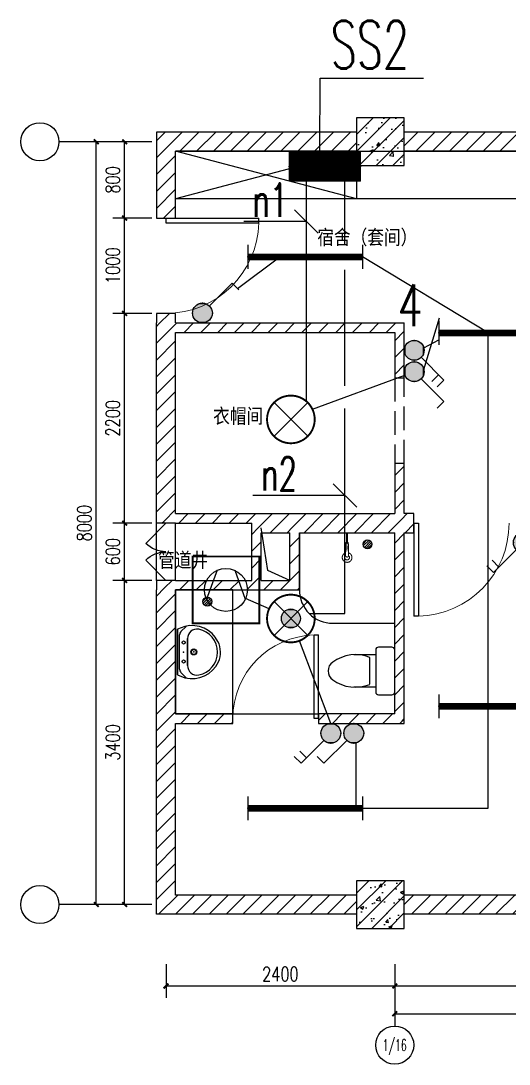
# Model space of a CAD drawing. Extents: x 1725663 to 4653551, y -550461 to 248782.
# Drawn here: x 2070816 to 2075939, y -77511 to -66569 of the extents above; entities that cross this region are included whole.
import ezdxf
from ezdxf.enums import TextEntityAlignment as Align

# ---------------------------------------------------------------- set-up
doc = ezdxf.new("R2010")
doc.units = 0
doc.header["$LTSCALE"] = 1000
doc.linetypes.add('CENTER', pattern=[2, 1.25, -0.25, 0.25, -0.25])
doc.linetypes.add('DASH', pattern=[0.35, 0.25, -0.1])
for name, color, linetype in [('0-底图', 7, 'Continuous'), ('A-Fixt', 81, 'Continuous'), ('A-WALL-MSNW', 2, 'Continuous'), ('A-WALL-PATT', 252, 'Continuous'), ('AXIS', 3, 'Continuous'), ('AXIS_TEXT', 7, 'Continuous'), ('CLAYER', 7, 'Continuous'), ('COLUMN', 255, 'Continuous'), ('DIM-照明', 3, 'Continuous'), ('DIM-箱柜', 7, 'Continuous'), ('DOOR_FIRE', 4, 'Continuous'), ('EQUIP-动力', 3, 'Continuous'), ('EQUIP-照明', 3, 'Continuous'), ('EQUIP-箱柜', 3, 'Continuous'), ('EQUIP_地漏', 7, 'Continuous'), ('PUB_DIM', 3, 'Continuous'), ('PUB_HATCH', 8, 'Continuous'), ('PUB_TEXT', 7, 'Continuous'), ('TEL_TEXT', 7, 'Continuous'), ('WALL', 2, 'Continuous'), ('WINDOW', 4, 'Continuous'), ('WIRE-照明', 6, 'Continuous'), ('洁具', 213, 'Continuous')]:
    doc.layers.add(name, color=color, linetype=linetype)
doc.layers.add('A-FLOR-TPTN', color=111, linetype='CENTER', lineweight=0)
doc.styles.add('_TCH_AXIS', font='COMPLEX', dxfattribs={"bigfont": 'GBCBIG'})
doc.styles.add('_TCH_DIM', font='SIMPLEX', dxfattribs={"width": 0.8, "height": 5, "bigfont": 'HZTXT'})
doc.styles.add('_TCH_DIM_T3', font='SIMPLEX', dxfattribs={"width": 0.75, "bigfont": 'HZTXT'})
doc.styles.add('_TEL_DIM', font='SIMPLEX', dxfattribs={"width": 0.8, "height": 3.5, "bigfont": 'HZTXT'})
doc.styles.get("Standard").update_dxf_attribs({"font": 'geniso.shx', "bigfont": 'hztxt.shx'})
doc.dimstyles.new('_TCH_ARCH&&50', dxfattribs={"dimtxt": 148.75, "dimasz": 50, "dimexe": 125, "dimexo": 150, "dimgap": 50, "dimtad": 1, "dimdec": 0, "dimzin": 0, "dimdsep": 46, "dimtxsty": '_TCH_DIM_T3', "dimblk": 'ARCHTICK', "dimcen": 0.09, "dimclrt": 7, "dimazin": 2, "dimtfac": 1, "dimtdec": 0, "dimtix": 1, "dimtmove": 2, "dimatfit": 3, "dimfxl": 1, "dimtolj": 1, "dimtzin": 0, "dimarcsym": 0})
pattern_1 = [(45, (406116.53, 820827.46), (-88.388383, 88.388383), [])]
pattern_2 = [(45, (406116.53, 820737.71), (-88.388348, 88.388348), []), (50, (406116.53, 820737.7), (358.63009, -31.376067), [37.5, -412.5]), (355, (406116.53, 820737.7), (-69.37567, 376.09607), [30, -330]), (100.4514, (406146.4, 820735.1), (289.25469, 344.71977), [31.870095, -350.571056]), (46.1842, (406116.53, 820837.7), (533.62052, -82.75951), [56.25, -618.75]), (96.6356, (406161, 820830.8), (467.33135, 487.05894), [47.80514, -525.8565]), (351.1842, (406116.53, 820837.7), (467.33097, 487.0593), [45, -495]), (21, (406166.53, 820812.7), (298.453526, -201.309445), [37.5, -412.5]), (326, (406166.53, 820812.7), (121.657666, 362.57502), [30, -330]), (71.4514, (406191.4, 820795.93), (420.111314, 161.26525), [31.870095, -350.571056]), (37.5, (406116.53, 820737.71), (6.079928, 166.446927), [0, -326, 0, -335, 0, -331.25]), (7.5, (406116.53, 820737.7), (131.534769, 197.205856), [0, -191, 0, -318.5, 0, -126.25]), (327.5, (406005.03, 820737.71), (266.911218, -11.277436), [0, -125, 0, -390, 0, -517.5]), (317.5, (405955.03, 820737.7), (291.593085, 50.05249), [0, -162.5, 0, -259, 0, -367.5])]

# ---------------------------------------------------------------- blocks, each defined once
blk = doc.blocks.new('$TwtSys$00000141')
for p, q in [((-94, 8), (-10, 92)), ((-94, 8), (-10, 92)), ((-87, -35), (35, 87)), ((-87, -35), (35, 87)), ((-66, -66), (66, 66)), ((-66, -66), (66, 66)), ((-32, -87), (88, 33)), ((-32, -87), (88, 33)), ((11, -92), (92, -11)), ((11, -92), (92, -11))]:
    blk.add_line(p, q)
blk.add_circle((0, 0), 94)
blk.add_circle((0, 0), 94)
blk = doc.blocks.new('A$C70D61593')
at = {"layer": 'A-FLOR-TPTN'}
for p, q in [((104, 60), (104, 36)), ((117, 60), (104, 60)), ((117, 36), (104, 36)), ((242, 64), (122, 64)), ((242, 32), (122, 32))]:
    blk.add_line(p, q, dxfattribs=at)
blk.add_lwpolyline([(104, 43), (0, 43), (0, 52), (104, 52)], close=True, dxfattribs=at)
for centre, radius, start, end in [((128, 48), 17.4, 111.6641, 248.3359), ((260, 48), 51, 198.4822, 161.5178), ((260, 48), 25, 220.3062, 139.6938), ((239, 48), 16.4, 280.4529, 79.5471)]:
    blk.add_arc(centre, radius, start, end, dxfattribs=at)
for points in [[(203, 64), (194, 61), (166, 54), (136, 58), (117, 60)], [(203, 32), (194, 34), (166, 41), (136, 38), (117, 36)]]:
    blk.add_open_spline(points, degree=3, knots=[5.978927, 5.978927, 5.978927, 5.978927, 35.246883, 92.738024, 92.738024, 92.738024, 92.738024], dxfattribs=at)
blk = doc.blocks.new('$lvtry$00000178')
at = {"color": 0}
for p, q in [((-238, 0), (238, 0)), ((-214, -36), (-272, -91)), ((-180, -23), (180, -23)), ((-142, -105), (140, -105)), ((140, -105), (-142, -105)), ((216, -37), (268, -91))]:
    blk.add_line(p, q, dxfattribs=at)
blk.add_lwpolyline([(-104, -430, 0.224698), (110, -425, 0.348046), (269, -79), (239, 0), (-241, 0), (-271, -79, 0.356844)], format="xyb", close=True, dxfattribs=at)
for centre, radius in [((-100, -65), 16.3), ((100, -65), 16.3), ((1, -172), 31.6)]:
    blk.add_circle(centre, radius, dxfattribs=at)
at = {"color": 0, "lineweight": 13}
blk.add_circle((1, -172), 23, dxfattribs=at)
at = {"color": 0}
for centre, radius, start, end in [((-142, -205), 100, 90, 190.5602), ((-180, -73), 50, 90, 133.181), ((140, -205), 100, 349.4398, 90), ((180, -73), 50, 44.5607, 90), ((-1, -179), 243, 190.5602, 349.4398)]:
    blk.add_arc(centre, radius, start, end, dxfattribs=at)
for p in [(0, -65), (1, -172)]:
    blk.add_point(p, dxfattribs=at)
blk = doc.blocks.new('1F平面-CAD导入_dwg_Drawing4_t3_dwg_$plan$00001613-474159-1F-927810-1F')
at = {"layer": '洁具'}
for p, q in [((-30, 250), (-170, 250)), ((-200, 170), (-430, 170)), ((-260, -140), (-260, 140)), ((-200, -170), (-200, -220)), ((-170, -250), (-30, -250))]:
    blk.add_line(p, q, dxfattribs=at)
for points in [[(-200, 220), (-200, 170), (-200, -170), (-430, -170)], [(0, -220), (0, 220)]]:
    blk.add_lwpolyline(points, dxfattribs=at)
for centre, radius, start, end in [((-170, 220), 30, 90, 180), ((-30, 220), 30, 0, 90), ((-413, -227), 398, 67.4505, 126.6381), ((-590, 0), 110, 123.4509, 236.5491), ((-413, 227), 398, 233.3619, 292.5495), ((-170, -220), 30, 180, 270), ((-30, -220), 30, 270, 0)]:
    blk.add_arc(centre, radius, start, end, dxfattribs=at)
blk = doc.blocks.new('_ArchTick')
at = {"color": 0, "linetype": 'ByBlock', "const_width": 0.4}
blk.add_lwpolyline([(-0.5, -0.5), (0.5, 0.5)], dxfattribs=at)
blk = doc.blocks.new('*D1284')
at = {"layer": 'Defpoints', "color": 0, "transparency": 16777216}
for p in [(1924622, -44835), (1925056, -44835), (1925056, -48235)]:
    blk.add_point(p, dxfattribs=at)
at = {"layer": 'PUB_DIM', "color": 0, "lineweight": -2, "transparency": 16777216}
for p, q in [((1924906, -44835), (1924497, -44835)), ((1924622, -48235), (1924622, -44835)), ((1924906, -48235), (1924497, -48235))]:
    blk.add_line(p, q, dxfattribs=at)
at = {"layer": 'PUB_DIM', "color": 0, "lineweight": -2, "transparency": 16777216, "xscale": 50, "yscale": 50, "zscale": 50}
for p, rotation in [((1924622, -44835), 90), ((1924622, -48235), 270)]:
    blk.add_blockref('_ArchTick', p, dxfattribs=dict(at, rotation=rotation))
at = {"layer": 'PUB_DIM', "color": 7, "transparency": 16777216, "insert": (1924498, -46535), "char_height": 148.8, "attachment_point": 5, "rotation": 90, "style": '_TCH_DIM_T3'}
blk.add_mtext('\\A1;3400', dxfattribs=at)
blk = doc.blocks.new('*D1285')
at = {"layer": 'Defpoints', "color": 0, "transparency": 16777216}
for p in [(1924622, -44235), (1925056, -44235), (1925056, -44835)]:
    blk.add_point(p, dxfattribs=at)
at = {"layer": 'PUB_DIM', "color": 0, "lineweight": -2, "transparency": 16777216}
for p, q in [((1924906, -44235), (1924497, -44235)), ((1924622, -44835), (1924622, -44235)), ((1924906, -44835), (1924497, -44835))]:
    blk.add_line(p, q, dxfattribs=at)
at = {"layer": 'PUB_DIM', "color": 0, "lineweight": -2, "transparency": 16777216, "xscale": 50, "yscale": 50, "zscale": 50}
for p, rotation in [((1924622, -44235), 90), ((1924622, -44835), 270)]:
    blk.add_blockref('_ArchTick', p, dxfattribs=dict(at, rotation=rotation))
at = {"layer": 'PUB_DIM', "color": 7, "transparency": 16777216, "insert": (1924498, -44535), "char_height": 148.8, "attachment_point": 5, "rotation": 90, "style": '_TCH_DIM_T3'}
blk.add_mtext('\\A1;600', dxfattribs=at)
blk = doc.blocks.new('*D1286')
at = {"layer": 'Defpoints', "color": 0, "transparency": 16777216}
for p in [(1924622, -42035), (1925056, -42035), (1925056, -44235)]:
    blk.add_point(p, dxfattribs=at)
at = {"layer": 'PUB_DIM', "color": 0, "lineweight": -2, "transparency": 16777216}
for p, q in [((1924906, -42035), (1924497, -42035)), ((1924622, -44235), (1924622, -42035)), ((1924906, -44235), (1924497, -44235))]:
    blk.add_line(p, q, dxfattribs=at)
at = {"layer": 'PUB_DIM', "color": 0, "lineweight": -2, "transparency": 16777216, "xscale": 50, "yscale": 50, "zscale": 50}
for p, rotation in [((1924622, -42035), 90), ((1924622, -44235), 270)]:
    blk.add_blockref('_ArchTick', p, dxfattribs=dict(at, rotation=rotation))
at = {"layer": 'PUB_DIM', "color": 7, "transparency": 16777216, "insert": (1924498, -43135), "char_height": 148.8, "attachment_point": 5, "rotation": 90, "style": '_TCH_DIM_T3'}
blk.add_mtext('\\A1;2200', dxfattribs=at)
blk = doc.blocks.new('*D1287')
at = {"layer": 'Defpoints', "color": 0, "transparency": 16777216}
for p in [(1924622, -41035), (1925056, -41035), (1925056, -42035)]:
    blk.add_point(p, dxfattribs=at)
at = {"layer": 'PUB_DIM', "color": 0, "lineweight": -2, "transparency": 16777216}
for p, q in [((1924906, -41035), (1924497, -41035)), ((1924622, -42035), (1924622, -41035)), ((1924906, -42035), (1924497, -42035))]:
    blk.add_line(p, q, dxfattribs=at)
at = {"layer": 'PUB_DIM', "color": 0, "lineweight": -2, "transparency": 16777216, "xscale": 50, "yscale": 50, "zscale": 50}
for p, rotation in [((1924622, -41035), 90), ((1924622, -42035), 270)]:
    blk.add_blockref('_ArchTick', p, dxfattribs=dict(at, rotation=rotation))
at = {"layer": 'PUB_DIM', "color": 7, "transparency": 16777216, "insert": (1924498, -41535), "char_height": 148.8, "attachment_point": 5, "rotation": 90, "style": '_TCH_DIM_T3'}
blk.add_mtext('\\A1;1000', dxfattribs=at)
blk = doc.blocks.new('*D1288')
at = {"layer": 'Defpoints', "color": 0, "transparency": 16777216}
for p in [(1924622, -40235), (1925056, -40235), (1925056, -41035)]:
    blk.add_point(p, dxfattribs=at)
at = {"layer": 'PUB_DIM', "color": 0, "lineweight": -2, "transparency": 16777216}
for p, q in [((1924906, -40235), (1924497, -40235)), ((1924622, -41035), (1924622, -40235)), ((1924906, -41035), (1924497, -41035))]:
    blk.add_line(p, q, dxfattribs=at)
at = {"layer": 'PUB_DIM', "color": 0, "lineweight": -2, "transparency": 16777216, "xscale": 50, "yscale": 50, "zscale": 50}
for p, rotation in [((1924622, -40235), 90), ((1924622, -41035), 270)]:
    blk.add_blockref('_ArchTick', p, dxfattribs=dict(at, rotation=rotation))
at = {"layer": 'PUB_DIM', "color": 7, "transparency": 16777216, "insert": (1924498, -40635), "char_height": 148.8, "attachment_point": 5, "rotation": 90, "style": '_TCH_DIM_T3'}
blk.add_mtext('\\A1;800', dxfattribs=at)
blk = doc.blocks.new('*D1289')
at = {"layer": 'Defpoints', "color": 0, "transparency": 16777216}
for p in [(1924324, -40235), (1925056, -40235), (1925056, -48235)]:
    blk.add_point(p, dxfattribs=at)
at = {"layer": 'PUB_DIM', "color": 0, "lineweight": -2, "transparency": 16777216}
for p, q in [((1924906, -40235), (1924199, -40235)), ((1924324, -48235), (1924324, -40235)), ((1924906, -48235), (1924199, -48235))]:
    blk.add_line(p, q, dxfattribs=at)
at = {"layer": 'PUB_DIM', "color": 0, "lineweight": -2, "transparency": 16777216, "xscale": 50, "yscale": 50, "zscale": 50}
for p, rotation in [((1924324, -40235), 90), ((1924324, -48235), 270)]:
    blk.add_blockref('_ArchTick', p, dxfattribs=dict(at, rotation=rotation))
at = {"layer": 'PUB_DIM', "color": 7, "transparency": 16777216, "insert": (1924199, -44235), "char_height": 148.8, "attachment_point": 5, "rotation": 90, "style": '_TCH_DIM_T3'}
blk.add_mtext('\\A1;8000', dxfattribs=at)
blk = doc.blocks.new('*D1290')
at = {"layer": 'Defpoints', "color": 0, "transparency": 16777216}
for p in [(1925056, -48710), (1927456, -48710), (1927456, -49089)]:
    blk.add_point(p, dxfattribs=at)
at = {"layer": 'PUB_DIM', "color": 0, "lineweight": -2, "transparency": 16777216}
for p, q in [((1925056, -48860), (1925056, -49214)), ((1927456, -48860), (1927456, -49214)), ((1925056, -49089), (1927456, -49089))]:
    blk.add_line(p, q, dxfattribs=at)
at = {"layer": 'PUB_DIM', "color": 0, "lineweight": -2, "transparency": 16777216, "xscale": 50, "yscale": 50, "zscale": 50, "rotation": 180}
blk.add_blockref('_ArchTick', (1925056, -49089), dxfattribs=at)
at = {"layer": 'PUB_DIM', "color": 0, "lineweight": -2, "transparency": 16777216, "xscale": 50, "yscale": 50, "zscale": 50}
blk.add_blockref('_ArchTick', (1927456, -49089), dxfattribs=at)
at = {"layer": 'PUB_DIM', "color": 7, "transparency": 16777216, "insert": (1926256, -48964), "char_height": 148.8, "attachment_point": 5, "style": '_TCH_DIM_T3'}
blk.add_mtext('\\A1;2400', dxfattribs=at)
blk = doc.blocks.new('*D1291')
at = {"layer": 'Defpoints', "color": 0, "transparency": 16777216}
for p in [(1927456, -48710), (1933056, -48710), (1933056, -49089)]:
    blk.add_point(p, dxfattribs=at)
at = {"layer": 'PUB_DIM', "color": 0, "lineweight": -2, "transparency": 16777216}
for p, q in [((1927456, -48860), (1927456, -49214)), ((1933056, -48860), (1933056, -49214)), ((1927456, -49089), (1933056, -49089))]:
    blk.add_line(p, q, dxfattribs=at)
at = {"layer": 'PUB_DIM', "color": 0, "lineweight": -2, "transparency": 16777216, "xscale": 50, "yscale": 50, "zscale": 50, "rotation": 180}
blk.add_blockref('_ArchTick', (1927456, -49089), dxfattribs=at)
at = {"layer": 'PUB_DIM', "color": 0, "lineweight": -2, "transparency": 16777216, "xscale": 50, "yscale": 50, "zscale": 50}
blk.add_blockref('_ArchTick', (1933056, -49089), dxfattribs=at)
at = {"layer": 'PUB_DIM', "color": 7, "transparency": 16777216, "insert": (1930256, -48964), "char_height": 148.8, "attachment_point": 5, "style": '_TCH_DIM_T3'}
blk.add_mtext('\\A1;5600', dxfattribs=at)
blk = doc.blocks.new('*D1293')
at = {"layer": 'Defpoints', "color": 0, "transparency": 16777216}
for p in [(1927456, -48740), (1933056, -48740), (1933056, -49380)]:
    blk.add_point(p, dxfattribs=at)
at = {"layer": 'PUB_DIM', "color": 0, "lineweight": -2, "transparency": 16777216}
for p, q in [((1927456, -48890), (1927456, -49505)), ((1933056, -48890), (1933056, -49505)), ((1927456, -49380), (1933056, -49380))]:
    blk.add_line(p, q, dxfattribs=at)
at = {"layer": 'PUB_DIM', "color": 0, "lineweight": -2, "transparency": 16777216, "xscale": 50, "yscale": 50, "zscale": 50, "rotation": 180}
blk.add_blockref('_ArchTick', (1927456, -49380), dxfattribs=at)
at = {"layer": 'PUB_DIM', "color": 0, "lineweight": -2, "transparency": 16777216, "xscale": 50, "yscale": 50, "zscale": 50}
blk.add_blockref('_ArchTick', (1933056, -49380), dxfattribs=at)
at = {"layer": 'PUB_DIM', "color": 7, "transparency": 16777216, "insert": (1930256, -49256), "char_height": 148.8, "attachment_point": 5, "style": '_TCH_DIM_T3'}
blk.add_mtext('\\A1;5600', dxfattribs=at)
blk = doc.blocks.new('$DorLib2D$00000116')
at = {"color": 0}
for p, q in [((-0.5, 0), (-0.146, 0.354)), ((0.5, 0), (0.146, 0.354))]:
    blk.add_line(p, q, dxfattribs=at)
for centre, start, end in [((-0.5, 0), 0, 45), ((0.5, 0), 135, 180)]:
    blk.add_arc(centre, 0.5, start, end, dxfattribs=at)
blk = doc.blocks.new('$DorLib2D$00000001')
for p, q in [((0.45, 0.975), (0.5, 0.975)), ((0.45, 0), (0.45, 0.975)), ((0.5, 0), (0.5, 0.975)), ((0.5, 0), (0.45, 0))]:
    blk.add_line(p, q)
at = {"lineweight": 13}
blk.add_arc((0.475, 0), 0.975, 91.4693, 180, dxfattribs=at)
blk = doc.blocks.new('*X490')
at = {"color": 0}
for p, q in [((-250, 32.8), (-82.8, 200)), ((-250, 68.2), (-118.2, 200)), ((-250, 103.6), (-153.6, 200)), ((-250, 138.9), (-188.9, 200)), ((-250, 174.3), (-224.3, 200)), ((-247.5, 0), (-47.5, 200)), ((-212.1, 0), (-12.1, 200)), ((-176.8, 0), (23.2, 200)), ((-141.4, 0), (58.6, 200)), ((-106.1, 0), (93.9, 200)), ((-70.7, 0), (129.3, 200)), ((-35.4, 0), (164.6, 200)), ((0, 0), (200, 200)), ((35.4, 0), (235.4, 200)), ((70.7, 0), (250, 179.3)), ((106.1, 0), (250, 143.9)), ((141.4, 0), (250, 108.6)), ((176.8, 0), (250, 73.2)), ((212.1, 0), (250, 37.9)), ((247.5, 0), (250, 2.5))]:
    blk.add_line(p, q, dxfattribs=at)
blk = doc.blocks.new('$equip$00002943')
for p, q in [((-0.75, 0.6), (-0.75, 0)), ((0.75, 0.6), (-0.75, 0.6)), ((0.75, 0), (0.75, 0.6)), ((-0.75, 0), (0.75, 0))]:
    blk.add_line(p, q)
for points, const_width in [([(-0.75, 0.3), (0.75, 0.3)], 0.6), ([(-0.75, 0.6), (-0.75, 0), (0.75, 0), (0.75, 0.6), (-0.75, 0.6), (-0.75, 0)], 0.02)]:
    blk.add_lwpolyline(points, dxfattribs=dict(const_width=const_width))
for p in [(0, 0.6), (-0.75, 0.3), (0.75, 0.3), (0, 0)]:
    blk.add_point(p)
at = {"xscale": 0.00300000000061118, "yscale": 0.00300000000061118, "zscale": 0.00300000000061118}
blk.add_blockref('*X490', (0, 0), dxfattribs=at)
at = {"color": 7, "style": '_TEL_DIM', "flags": 1}
for tag in ['A', 'REMARK']:
    blk.add_attdef(tag, text='', height=0.00002, dxfattribs=at).set_placement((0, 0), align=Align.MIDDLE_CENTER)
blk = doc.blocks.new('$equip$00002828')
for p, q in [((0.354, 0.354), (-0.354, -0.354)), ((-0.354, 0.354), (0.354, -0.354))]:
    blk.add_line(p, q)
at = {"const_width": 0.04}
blk.add_lwpolyline([(0.5, 0, -1), (-0.5, 0, -1), (0.5, 0, 1)], format="xyb", dxfattribs=at)
for radius in [0.5, 0.2]:
    blk.add_circle((0, 0), radius)
for p in [(0, 0.5), (-0.5, 0), (0.5, 0), (0, -0.5)]:
    blk.add_point(p)
for points in [[(-0.173, 0.1), (0.173, 0.1), (-0.2, 0), (0.2, 0)], [(-0.173, -0.1), (0.173, -0.1), (-0.2, 0), (0.2, 0)], [(-0.1, 0.173), (0.1, 0.173), (-0.173, 0.1), (0.173, 0.1)], [(0, 0.2), (0, 0.2), (-0.1, 0.173), (0.1, 0.173)], [(-0.1, -0.173), (0.1, -0.173), (-0.173, -0.1), (0.173, -0.1)], [(0, -0.2), (0, -0.2), (-0.1, -0.173), (0.1, -0.173)]]:
    blk.add_solid(points)
at = {"color": 7, "style": '_TEL_DIM', "flags": 1}
for tag in ['A', 'REMARK']:
    blk.add_attdef(tag, text='', height=0.00002, dxfattribs=at).set_placement((0, 0), align=Align.MIDDLE_CENTER)
blk = doc.blocks.new('$equip$00002539')
for p, q in [((-0.354, 0.354), (0.354, -0.354)), ((0.354, 0.354), (-0.354, -0.354))]:
    blk.add_line(p, q)
at = {"const_width": 0.04}
blk.add_lwpolyline([(-0.5, 0, 1), (0.5, 0, 1), (-0.5, 0, 0.911406)], format="xyb", dxfattribs=at)
blk.add_circle((0, 0), 0.5)
for p in [(0, 0.5), (-0.5, 0), (0.5, 0), (0, -0.5)]:
    blk.add_point(p)
at = {"color": 7, "style": '_TEL_DIM', "flags": 1}
blk.add_attdef('A', text='', height=0.00002, dxfattribs=at).set_placement((0, 0), align=Align.MIDDLE_CENTER)
blk = doc.blocks.new('$equip$00001159')
for p, q in [((-1.2, 0.25), (-1.2, -0.25)), ((1.2, 0.25), (1.2, -0.25)), ((-1.2, 0), (1.2, 0))]:
    blk.add_line(p, q)
at = {"const_width": 0.14}
blk.add_lwpolyline([(-1.2, 0), (1.2, 0)], dxfattribs=at)
at = {"layer": 'EQUIP-照明'}
for p in [(-1.2, 0), (0, 0), (1.2, 0)]:
    blk.add_point(p, dxfattribs=at)
at = {"layer": 'EQUIP-照明', "flags": 9}
blk.add_attdef('A', (0, 0), '', height=0.00002, dxfattribs=at)
blk = doc.blocks.new('$equip$00002741')
for p, q in [((-0.7, -0.7), (-0.7, 0.7)), ((-0.7, 0.7), (0.7, 0.7)), ((0.7, 0.7), (0.7, -0.7)), ((-0.184, 0.411), (-0.406, -0.194)), ((0.184, 0.411), (0.406, -0.194)), ((0.7, -0.7), (-0.7, -0.7))]:
    blk.add_line(p, q)
at = {"const_width": 0.04}
blk.add_lwpolyline([(-0.7, 0.7), (-0.7, -0.7), (0.7, -0.7), (0.7, 0.7), (-0.7, 0.7), (-0.7, -0.7)], dxfattribs=at)
blk.add_circle((0, 0), 0.45)
for p in [(0, 0.7), (-0.7, 0), (0.7, 0), (0, -0.7)]:
    blk.add_point(p)
at = {"color": 7, "style": '_TEL_DIM', "flags": 1}
for tag in ['A', 'REMARK']:
    blk.add_attdef(tag, text='', height=0.00002, dxfattribs=at).set_placement((0, 0), align=Align.MIDDLE_CENTER)
blk = doc.blocks.new('$equip$00001962')
for p, q in [((0.147, 0.356), (0.625, 0.833)), ((0.625, 0.833), (0.766, 0.692))]:
    blk.add_line(p, q)
blk.add_circle((0, 0.208), 0.208)
for p in [(0, 0.417), (-0.208, 0.208), (0, 0), (0.208, 0.208)]:
    blk.add_point(p)
for points in [[(-0.18, 0.313), (0.18, 0.313), (-0.208, 0.208), (0.208, 0.208)], [(-0.104, 0.389), (0.104, 0.389), (-0.18, 0.313), (0.18, 0.313)], [(0, 0.417), (0, 0.417), (-0.104, 0.389), (0.104, 0.389)], [(-0.18, 0.104), (0.18, 0.104), (-0.208, 0.208), (0.208, 0.208)], [(-0.104, 0.028), (0.104, 0.028), (-0.18, 0.104), (0.18, 0.104)], [(0, 0), (0, 0), (-0.104, 0.028), (0.104, 0.028)]]:
    blk.add_solid(points)
at = {"layer": 'TEL_TEXT', "style": '_TEL_DIM', "flags": 1}
blk.add_attdef('A', text='', height=0.00002, dxfattribs=at).set_placement((0, 0), align=Align.MIDDLE_CENTER)
blk = doc.blocks.new('$equip$00001963')
for p, q in [((0.147, 0.356), (0.625, 0.833)), ((0.512, 0.72), (0.653, 0.579)), ((0.625, 0.833), (0.766, 0.692))]:
    blk.add_line(p, q)
blk.add_circle((0, 0.208), 0.208)
for p in [(0, 0.417), (-0.208, 0.208), (0, 0), (0.208, 0.208)]:
    blk.add_point(p)
for points in [[(-0.18, 0.313), (0.18, 0.313), (-0.208, 0.208), (0.208, 0.208)], [(-0.104, 0.389), (0.104, 0.389), (-0.18, 0.313), (0.18, 0.313)], [(0, 0.417), (0, 0.417), (-0.104, 0.389), (0.104, 0.389)], [(-0.18, 0.104), (0.18, 0.104), (-0.208, 0.208), (0.208, 0.208)], [(-0.104, 0.028), (0.104, 0.028), (-0.18, 0.104), (0.18, 0.104)], [(0, 0), (0, 0), (-0.104, 0.028), (0.104, 0.028)]]:
    blk.add_solid(points)
at = {"layer": 'TEL_TEXT', "style": '_TEL_DIM', "flags": 1}
blk.add_attdef('A', text='', height=0.00002, dxfattribs=at).set_placement((0, 0), align=Align.MIDDLE_CENTER)
blk = doc.blocks.new('$TELECSYS$00000095')
blk.add_line((0.4, 0.4), (-0.4, -0.4))
at = {"width": 0.8}
blk.add_attdef('N', text='', height=1, dxfattribs=at).set_placement((-0.017, 1.056), align=Align.MIDDLE)
blk = doc.blocks.new('$TelecSys$00000152')
blk.add_blockref('$TELECSYS$00000095', (0, 0))
at = {"style": '_TEL_DIM', "width": 0.7}
blk.add_attdef('N', text='', height=0.875, dxfattribs=at).set_placement((-0.015, 0.924), align=Align.MIDDLE)
blk = doc.blocks.new('dfgj')
at = {"layer": 'A-WALL-PATT'}
h = blk.add_hatch(dxfattribs=at)
h.set_pattern_fill('普通砖', color=256, scale=50, style=0)
h.set_pattern_definition(pattern_1)
h.paths.add_polyline_path([(1927055.8, -40334.9), (1927055.8, -40134.9), (1924955.8, -40134.9), (1925155.8, -40334.9)])
h = blk.add_hatch(dxfattribs=at)
h.set_pattern_fill('普通砖', color=256, scale=50, style=0)
h.set_pattern_definition(pattern_1)
h.paths.add_polyline_path([(1924955.8, -40134.9), (1924955.8, -41034.9), (1925155.8, -41034.9), (1925155.8, -40334.9)])
h = blk.add_hatch(dxfattribs=at)
h.set_pattern_fill('普通砖', color=256, scale=50, style=0)
h.set_pattern_definition(pattern_1)
h.paths.add_polyline_path([(1927555.8, -40134.9), (1927555.8, -40334.9), (1932655.8, -40334.9), (1932655.8, -40134.9)])
h = blk.add_hatch(dxfattribs=at)
h.set_pattern_fill('普通砖', color=256, scale=50, style=0)
h.set_pattern_definition(pattern_1)
h.paths.add_polyline_path([(1925155.8, -42134.9), (1925155.8, -42034.9), (1924955.8, -42034.9), (1924955.8, -42134.9), (1925089.1, -42168.2)])
h = blk.add_hatch(dxfattribs=at)
h.set_pattern_fill('普通砖', color=256, scale=50, style=0)
h.set_pattern_definition(pattern_1)
h.paths.add_polyline_path([(1925089.1, -44201.6), (1925155.8, -44134.9), (1925155.8, -42234.9), (1925089.1, -42168.2), (1924955.8, -42134.9), (1924955.8, -44234.9)])
h = blk.add_hatch(dxfattribs=at)
h.set_pattern_fill('普通砖', color=256, scale=50, style=0)
h.set_pattern_definition(pattern_1)
h.paths.add_polyline_path([(1925089.1, -42168.2), (1925155.8, -42234.9), (1927455.8, -42234.9), (1927555.8, -42134.9), (1925155.8, -42134.9)])
h = blk.add_hatch(dxfattribs=at)
h.set_pattern_fill('普通砖', color=256, scale=50, style=0)
h.set_pattern_definition(pattern_1)
h.paths.add_polyline_path([(1927455.8, -42234.9), (1927455.8, -42709.9), (1927555.8, -42709.9), (1927555.8, -42134.9)])
h = blk.add_hatch(dxfattribs=at)
h.set_pattern_fill('普通砖', color=256, scale=50, style=0)
h.set_pattern_definition(pattern_1)
h.paths.add_polyline_path([(1927555.8, -44134.9), (1927555.8, -43609.9), (1927455.8, -43609.9), (1927455.8, -44134.9), (1927505.8, -44234.9)])
h = blk.add_hatch(dxfattribs=at)
h.set_pattern_fill('普通砖', color=256, scale=50, style=0)
h.set_pattern_definition(pattern_1)
h.paths.add_polyline_path([(1924955.8, -44234.9), (1925155.8, -44234.9), (1925089.1, -44201.6)])
h = blk.add_hatch(dxfattribs=at)
h.set_pattern_fill('普通砖', color=256, scale=50, style=0)
h.set_pattern_definition(pattern_1)
h.paths.add_polyline_path([(1925089.1, -44201.6), (1925155.8, -44234.9), (1925989.1, -44234.9), (1925955.8, -44134.9), (1925155.8, -44134.9)])
h = blk.add_hatch(dxfattribs=at)
h.set_pattern_fill('普通砖', color=256, scale=50, style=0)
h.set_pattern_definition(pattern_1)
h.paths.add_polyline_path([(1925989.1, -44234.9), (1926055.8, -44334.9), (1926355.8, -44334.9), (1926389.1, -44268.2), (1926355.8, -44134.9), (1925955.8, -44134.9)])
h = blk.add_hatch(dxfattribs=at)
h.set_pattern_fill('普通砖', color=256, scale=50, style=0)
h.set_pattern_definition(pattern_1)
h.paths.add_polyline_path([(1926389.1, -44268.2), (1926455.8, -44334.9), (1927455.8, -44334.9), (1927505.8, -44234.9), (1927455.8, -44134.9), (1926355.8, -44134.9)])
h = blk.add_hatch(dxfattribs=at)
h.set_pattern_fill('普通砖', color=256, scale=50, style=0)
h.set_pattern_definition(pattern_1)
h.paths.add_polyline_path([(1927555.8, -44334.9), (1927655.8, -44334.9), (1927655.8, -44134.9), (1927555.8, -44134.9), (1927505.8, -44234.9)])
h = blk.add_hatch(dxfattribs=at)
h.set_pattern_fill('普通砖', color=256, scale=50, style=0)
h.set_pattern_definition(pattern_1)
h.paths.add_polyline_path([(1925989.1, -44868.2), (1926055.8, -44834.9), (1926055.8, -44334.9), (1925989.1, -44234.9), (1925955.8, -44234.9), (1925955.8, -44834.9)])
h = blk.add_hatch(dxfattribs=at)
h.set_pattern_fill('普通砖', color=256, scale=50, style=0)
h.set_pattern_definition(pattern_1)
h.paths.add_polyline_path([(1926355.8, -44834.9), (1926455.8, -44934.9), (1926455.8, -44334.9), (1926389.1, -44268.2), (1926355.8, -44334.9)])
h = blk.add_hatch(dxfattribs=at)
h.set_pattern_fill('普通砖', color=256, scale=50, style=0)
h.set_pattern_definition(pattern_1)
h.paths.add_polyline_path([(1927455.8, -46234.9), (1927555.8, -46334.9), (1927555.8, -44334.9), (1927505.8, -44234.9), (1927455.8, -44334.9)])
h = blk.add_hatch(dxfattribs=at)
h.set_pattern_fill('普通砖', color=256, scale=50, style=0)
h.set_pattern_definition(pattern_1)
h.paths.add_polyline_path([(1925155.8, -44834.9), (1924955.8, -44834.9), (1924955.8, -44934.9), (1925089.1, -44901.6)])
h = blk.add_hatch(dxfattribs=at)
h.set_pattern_fill('普通砖', color=256, scale=50, style=0)
h.set_pattern_definition(pattern_1)
h.paths.add_polyline_path([(1925089.1, -44901.6), (1925155.8, -44934.9), (1925955.8, -44934.9), (1925989.1, -44868.2), (1925955.8, -44834.9), (1925155.8, -44834.9)])
h = blk.add_hatch(dxfattribs=at)
h.set_pattern_fill('普通砖', color=256, scale=50, style=0)
h.set_pattern_definition(pattern_1)
h.paths.add_polyline_path([(1925989.1, -44868.2), (1925955.8, -44934.9), (1926455.8, -44934.9), (1926355.8, -44834.9), (1926055.8, -44834.9)])
h = blk.add_hatch(dxfattribs=at)
h.set_pattern_fill('普通砖', color=256, scale=50, style=0)
h.set_pattern_definition(pattern_1)
h.paths.add_polyline_path([(1925089.1, -46301.6), (1925155.8, -46234.9), (1925155.8, -44934.9), (1925089.1, -44901.6), (1924955.8, -44934.9), (1924955.8, -46334.9)])
h = blk.add_hatch(dxfattribs=at)
h.set_pattern_fill('普通砖', color=256, scale=50, style=0)
h.set_pattern_definition(pattern_1)
h.paths.add_polyline_path([(1925155.8, -46334.9), (1925755.8, -46334.9), (1925755.8, -46234.9), (1925155.8, -46234.9), (1925089.1, -46301.6)])
h = blk.add_hatch(dxfattribs=at)
h.set_pattern_fill('普通砖', color=256, scale=50, style=0)
h.set_pattern_definition(pattern_1)
h.paths.add_polyline_path([(1927455.8, -46234.9), (1926655.8, -46234.9), (1926655.8, -46334.9), (1927555.8, -46334.9)])
h = blk.add_hatch(dxfattribs=at)
h.set_pattern_fill('普通砖', color=256, scale=50, style=0)
h.set_pattern_definition(pattern_1)
h.paths.add_polyline_path([(1924955.8, -48334.9), (1925155.8, -48134.9), (1925155.8, -46334.9), (1925089.1, -46301.6), (1924955.8, -46334.9)])
h = blk.add_hatch(dxfattribs=at)
h.set_pattern_fill('普通砖', color=256, scale=50, style=0)
h.set_pattern_definition(pattern_1)
h.paths.add_polyline_path([(1927055.8, -48334.9), (1927055.8, -48134.9), (1925155.8, -48134.9), (1924955.8, -48334.9)])
h = blk.add_hatch(dxfattribs=at)
h.set_pattern_fill('普通砖', color=256, scale=50, style=0)
h.set_pattern_definition(pattern_1)
h.paths.add_polyline_path([(1927555.8, -48134.9), (1927555.8, -48334.9), (1932655.8, -48334.9), (1932655.8, -48134.9)])
at = {"layer": 'PUB_HATCH'}
h = blk.add_hatch(dxfattribs=at)
h.set_pattern_fill('钢筋混凝土', color=256, scale=50, style=0)
h.set_pattern_definition(pattern_2)
h.paths.add_polyline_path([(1927055.8, -39984.9), (1927055.8, -40484.9), (1927555.8, -40484.9), (1927555.8, -39984.9)])
h = blk.add_hatch(dxfattribs=at)
h.set_pattern_fill('钢筋混凝土', color=256, scale=50, style=0)
h.set_pattern_definition(pattern_2)
h.paths.add_polyline_path([(1927055.8, -47984.9), (1927055.8, -48484.9), (1927555.8, -48484.9), (1927555.8, -47984.9)])
blk.add_lwpolyline([(1926355.8, -44834.9), (1926125.6, -44731.3), (1926055.8, -44284.9)])
at = {"layer": 'A-Fixt'}
for p, q in [((1927055.8, -40834.9), (1925155.8, -40334.9)), ((1927055.8, -40334.9), (1925155.8, -40834.9)), ((1927055.8, -40334.9), (1927055.8, -40834.9))]:
    blk.add_line(p, q, dxfattribs=at)
blk.add_lwpolyline([(1932655.8, -40334.9), (1932655.8, -40834.9), (1925155.8, -40834.9), (1925155.8, -40334.9)], close=True, dxfattribs=at)
at = {"layer": 'A-WALL-MSNW', "linetype": 'ByBlock'}
blk.add_lwpolyline([(1926455.8, -44334.9), (1926455.8, -44934.9, 0.4142136), (1926805.8, -45284.9), (1927455.8, -45284.9)], format="xyb", dxfattribs=at)
at = {"layer": 'AXIS'}
for p, q in [((1924228.1, -40234.9), (1923932.6, -40234.9)), ((1924228.1, -48234.9), (1923932.6, -48234.9)), ((1927455.8, -49213.7), (1927455.8, -49509.1))]:
    blk.add_line(p, q, dxfattribs=at)
for centre in [(1923732.6, -40234.9), (1923732.6, -48234.9), (1927455.8, -49709.1)]:
    blk.add_circle(centre, 200, dxfattribs=at)
at = {"layer": 'COLUMN'}
for p, q in [((1927055.8, -39984.9), (1927055.8, -40484.9)), ((1927555.8, -39984.9), (1927055.8, -39984.9)), ((1927555.8, -40484.9), (1927555.8, -39984.9)), ((1927055.8, -40484.9), (1927555.8, -40484.9)), ((1927055.8, -47984.9), (1927055.8, -48484.9)), ((1927555.8, -47984.9), (1927055.8, -47984.9)), ((1927555.8, -48484.9), (1927555.8, -47984.9)), ((1927055.8, -48484.9), (1927555.8, -48484.9))]:
    blk.add_line(p, q, dxfattribs=at)
at = {"layer": 'DOOR_FIRE'}
for p, q in [((1924955.8, -44834.9), (1924955.8, -44234.9)), ((1925155.8, -44834.9), (1925155.8, -44234.9))]:
    blk.add_line(p, q, dxfattribs=at)
at = {"layer": 'WALL'}
for p, q in [((1927055.8, -40134.9), (1924955.8, -40134.9)), ((1924955.8, -40134.9), (1924955.8, -41034.9)), ((1932655.8, -40134.9), (1927555.8, -40134.9)), ((1927055.8, -40334.9), (1925155.8, -40334.9)), ((1925155.8, -41034.9), (1925155.8, -40334.9)), ((1932655.8, -40334.9), (1927555.8, -40334.9)), ((1924955.8, -41034.9), (1925155.8, -41034.9)), ((1925155.8, -42034.9), (1924955.8, -42034.9)), ((1924955.8, -42034.9), (1924955.8, -42134.9)), ((1925155.8, -42134.9), (1925155.8, -42034.9)), ((1924955.8, -44234.9), (1924955.8, -42134.9)), ((1925155.8, -42134.9), (1927555.8, -42134.9)), ((1925155.8, -44134.9), (1925155.8, -42234.9)), ((1925155.8, -42234.9), (1927455.8, -42234.9)), ((1927455.8, -42234.9), (1927455.8, -42709.9)), ((1927555.8, -42709.9), (1927555.8, -42134.9)), ((1927455.8, -42709.9), (1927555.8, -42709.9)), ((1927555.8, -43609.9), (1927455.8, -43609.9)), ((1927455.8, -43609.9), (1927455.8, -44134.9)), ((1927555.8, -44134.9), (1927555.8, -43609.9)), ((1925155.8, -44134.9), (1925955.8, -44134.9)), ((1925955.8, -44134.9), (1926355.8, -44134.9)), ((1926355.8, -44134.9), (1927455.8, -44134.9)), ((1927655.8, -44134.9), (1927555.8, -44134.9)), ((1927655.8, -44334.9), (1927655.8, -44134.9)), ((1925155.8, -44234.9), (1924955.8, -44234.9)), ((1925155.8, -44234.9), (1925955.8, -44234.9)), ((1925955.8, -44834.9), (1925955.8, -44234.9)), ((1926055.8, -44834.9), (1926055.8, -44334.9)), ((1926055.8, -44334.9), (1926355.8, -44334.9)), ((1926355.8, -44834.9), (1926355.8, -44334.9)), ((1926455.8, -44334.9), (1927455.8, -44334.9)), ((1926455.8, -44934.9), (1926455.8, -44334.9)), ((1927455.8, -46234.9), (1927455.8, -44334.9)), ((1927555.8, -46334.9), (1927555.8, -44334.9)), ((1927555.8, -44334.9), (1927655.8, -44334.9)), ((1925155.8, -44834.9), (1924955.8, -44834.9)), ((1924955.8, -44834.9), (1924955.8, -44934.9)), ((1925155.8, -44834.9), (1925955.8, -44834.9)), ((1926055.8, -44834.9), (1926355.8, -44834.9)), ((1924955.8, -46334.9), (1924955.8, -44934.9)), ((1925155.8, -46234.9), (1925155.8, -44934.9)), ((1925155.8, -44934.9), (1925955.8, -44934.9)), ((1925955.8, -44934.9), (1926455.8, -44934.9)), ((1925755.8, -46234.9), (1925155.8, -46234.9)), ((1925755.8, -46334.9), (1925755.8, -46234.9)), ((1927455.8, -46234.9), (1926655.8, -46234.9)), ((1926655.8, -46234.9), (1926655.8, -46334.9)), ((1924955.8, -48334.9), (1924955.8, -46334.9)), ((1925155.8, -46334.9), (1925755.8, -46334.9)), ((1925155.8, -48134.9), (1925155.8, -46334.9)), ((1926655.8, -46334.9), (1927555.8, -46334.9)), ((1927055.8, -48134.9), (1925155.8, -48134.9)), ((1932655.8, -48134.9), (1927555.8, -48134.9)), ((1927055.8, -48334.9), (1924955.8, -48334.9)), ((1932655.8, -48334.9), (1927555.8, -48334.9))]:
    blk.add_line(p, q, dxfattribs=at)
at = {"layer": 'WINDOW', "linetype": 'DASH'}
for p, q in [((1927455.8, -42709.9), (1927455.8, -43609.9)), ((1927555.8, -43609.9), (1927555.8, -42709.9))]:
    blk.add_line(p, q, dxfattribs=at)
at = {"layer": 'WINDOW'}
blk.add_line((1925755.8, -46234.9), (1926655.8, -46234.9), dxfattribs=at)
at = {"layer": '洁具'}
blk.add_lwpolyline([(1925155.8, -46234.9), (1925755.8, -46234.9), (1925755.8, -44934.9), (1925155.8, -44934.9)], close=True, dxfattribs=at)
at = {"layer": 'A-FLOR-TPTN', "rotation": 270}
blk.add_blockref('A$C70D61593', (1926908.1, -44334.9), dxfattribs=at)
at = {"layer": 'DOOR_FIRE', "xscale": -600, "yscale": 600, "zscale": 200, "rotation": 90}
blk.add_blockref('$DorLib2D$00000116', (1925055.8, -44534.9), dxfattribs=at)
at = {"layer": 'EQUIP_地漏', "xscale": 0.5, "yscale": 0.5, "zscale": 0.5, "rotation": 180}
for p in [(1927170.1, -44456.2), (1925489.3, -45057.5)]:
    blk.add_blockref('$TwtSys$00000141', p, dxfattribs=at)
at = {"layer": 'WINDOW', "yscale": -1000}
for p, xscale, zscale, rotation in [((1925055.8, -41534.9), 1000, 1000, 90.000000000007), ((1928155.8, -44234.9), -1000, -1000, 359.9999999999442)]:
    blk.add_blockref('$DorLib2D$00000001', p, dxfattribs=dict(at, xscale=xscale, zscale=zscale, rotation=rotation))
at = {"layer": 'WINDOW', "xscale": 900, "yscale": 900, "zscale": 900}
blk.add_blockref('$DorLib2D$00000001', (1926205.8, -46284.9), dxfattribs=at)
at = {"layer": '洁具', "rotation": 89.99999999999997}
blk.add_blockref('$lvtry$00000178', (1925175.8, -45586.3), dxfattribs=at)
at = {"layer": '洁具', "extrusion": (0, 0, -1), "xscale": -1, "zscale": -1}
blk.add_blockref('1F平面-CAD导入_dwg_Drawing4_t3_dwg_$plan$00001613-474159-1F-927810-1F', (-1927455.8, -45784.9), dxfattribs=at)
at = {"layer": 'AXIS_TEXT', "color": 7, "style": '_TCH_AXIS', "width": 0.65625}
blk.add_text('1/16', height=122.16, dxfattribs=at).set_placement((1927329.8, -49770.2), (1927581.8, -49770.2), align=Align.FIT)
at = {"layer": 'CLAYER'}
blk.add_text('管道井', height=175, dxfattribs=at).set_placement((1924972.9, -44714.7))
at = {"layer": 'PUB_TEXT'}
for s, p in [('宿舍（套间）', (1926642.9, -41329.8)), ('衣帽间', (1925550.5, -43204.5))]:
    blk.add_text(s, height=175, dxfattribs=at).set_placement(p)
at = {"layer": 'PUB_DIM'}
for p1, p2, distance, picture, middle in [((1925055.8, -48234.9), (1925055.8, -40234.9), 732.2, '*D1289', (1924199.3, -44234.9)), ((1925055.8, -41034.9), (1925055.8, -40234.9), 433.6, '*D1288', (1924497.8, -40634.9)), ((1925055.8, -42034.9), (1925055.8, -41034.9), 433.6, '*D1287', (1924497.8, -41534.9)), ((1925055.8, -44234.9), (1925055.8, -42034.9), 433.6, '*D1286', (1924497.8, -43134.9)), ((1925055.8, -44834.9), (1925055.8, -44234.9), 433.6, '*D1285', (1924497.8, -44534.9)), ((1925055.8, -48234.9), (1925055.8, -44834.9), 433.6, '*D1284', (1924497.8, -46534.9)), ((1925055.8, -48710.4), (1927455.8, -48710.4), -378.3, '*D1290', (1926255.8, -48964.3)), ((1927455.8, -48710.4), (1933055.8, -48710.4), -378.3, '*D1291', (1930255.8, -48964.3)), ((1927455.8, -48739.5), (1933055.8, -48739.5), -640.8, '*D1293', (1930255.8, -49256))]:
    dim = blk.add_aligned_dim(p1=p1, p2=p2, distance=distance, dimstyle='_TCH_ARCH&&50', dxfattribs=at)
    dim.commit()
    dim.dimension.update_dxf_attribs({"geometry": picture, "text_midpoint": middle})

msp = doc.modelspace()

# ---------------------------------------------------------------- linework, layer by layer
at = {"layer": 'DIM-照明'}
for p, q in [((2073936, -68796), (2073688, -68549)), ((2074340, -71670), (2074092, -71423))]:
    msp.add_line(p, q, dxfattribs=at)
for points in [[(2073588, -68673), (2073157, -68673)], [(2073812, -68673), (2073588, -68673)], [(2073777, -71546), (2073250, -71546)], [(2074216, -71546), (2073777, -71546)]]:
    msp.add_lwpolyline(points, dxfattribs=at)
at = {"layer": 'DIM-箱柜'}
for p, q in [((2073953, -67945), (2073956, -67169)), ((2073956, -67169), (2075039, -67169))]:
    msp.add_line(p, q, dxfattribs=at)
at = {"layer": 'WIRE-照明'}
for p, q in [((2073812, -69044), (2073812, -68245)), ((2074216, -68917), (2074216, -68245)), ((2073088, -69374), (2073532, -69044)), ((2073812, -69044), (2073812, -68977)), ((2073812, -70559), (2073812, -69044)), ((2075720, -69841), (2074399, -69044)), ((2074216, -70396), (2074216, -69181)), ((2075044, -69998), (2075202, -69915)), ((2075720, -69841), (2076402, -69841)), ((2075720, -72298), (2075720, -69841)), ((2073875, -70641), (2074846, -70284)), ((2074216, -72784), (2074216, -70636)), ((2075720, -73758), (2075720, -72298)), ((2073420, -72736), (2073173, -72627)), ((2073842, -72784), (2073893, -72784)), ((2073893, -72784), (2074216, -72784)), ((2074068, -73937), (2073738, -73070)), ((2075720, -74827), (2075720, -73758)), ((2074335, -74142), (2074335, -74138)), ((2074335, -74827), (2074335, -74142)), ((2074399, -74827), (2075720, -74827))]:
    msp.add_line(p, q, dxfattribs=at)

# ---------------------------------------------------------------- block references
at = {"layer": '0-底图'}
msp.add_blockref('dfgj', (147283, -27602), dxfattribs=at)
at = {"layer": 'DIM-照明'}
ref = msp.add_blockref('$TelecSys$00000152', (2075123, -69957), dxfattribs=dict(at, xscale=499.9999999999999, yscale=499.9999999999999, zscale=499.9999999999999, rotation=27.85833255952744))
ref.add_attrib('N', '4', dxfattribs={"layer": '0', "color": 7, "height": 438, "style": '_TCH_DIM', "width": 0.7}).set_placement((2074900, -69552), align=Align.MIDDLE)
at = {"layer": 'EQUIP-动力', "xscale": 500, "yscale": 500, "zscale": 500}
msp.add_blockref('$equip$00002741', (2072968, -72537), dxfattribs=at)
at = {"layer": 'EQUIP-照明', "xscale": 500, "yscale": 500, "zscale": 500}
for name, p in [('$equip$00001159', (2073799, -69044)), ('$equip$00001962', (2072721, -69737)), ('$equip$00001159', (2075802, -69841)), ('$equip$00002539', (2073649, -70749)), ('$equip$00002828', (2073649, -72837)), ('$equip$00001159', (2075802, -73758)), ('$equip$00001159', (2073799, -74827))]:
    msp.add_blockref(name, p, dxfattribs=at)
for name, p, rotation in [('$equip$00001963', (2074839, -70024), 270), ('$equip$00001962', (2074839, -70248), 270), ('$equip$00001963', (2076088, -71937), 180), ('$equip$00001963', (2074068, -73937), 180), ('$equip$00001962', (2074309, -73937), 180)]:
    msp.add_blockref(name, p, dxfattribs=dict(at, rotation=rotation))
at = {"layer": 'EQUIP-箱柜', "xscale": 500, "yscale": 500, "zscale": 500, "rotation": 180}
msp.add_blockref('$equip$00002943', (2074006, -67945), dxfattribs=at)

# ---------------------------------------------------------------- texts
at = {"layer": 'DIM-照明', "color": 7, "style": '_TEL_DIM', "width": 0.64}
for s, p in [('n1', (2073245, -68623)), ('n2', (2073338, -71496))]:
    msp.add_text(s, height=350, dxfattribs=at).set_placement(p)
at = {"layer": 'DIM-箱柜', "color": 7, "style": '_TEL_DIM', "width": 0.64}
msp.add_text('SS2', height=500, dxfattribs=at).set_placement((2074066, -67069))

doc.saveas('drawing.dxf')
